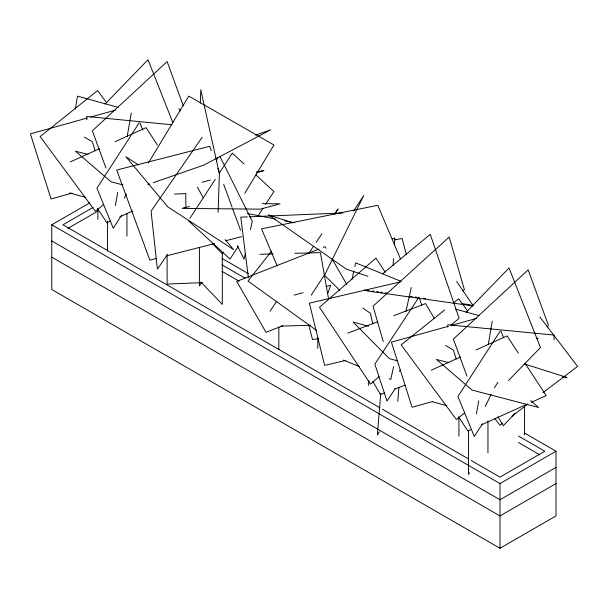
<?xml version="1.0" encoding="UTF-8"?>
<svg xmlns="http://www.w3.org/2000/svg" width="608" height="608" viewBox="0 0 608 608"><rect width="100%" height="100%" fill="white"/><g stroke="black" fill="none" stroke-linecap="round" stroke-linejoin="round"><path stroke-width="0.91" d="M200.328 102.972L200.762 89.802L219.382 173.804L218.097 212.39M393.102 265.445L393.528 258.818M394.364 245.564L394.843 237.986L392.152 238.891M368.539 385.411L368.927 380.684M380.722 393.558L377.363 435.047L379.308 431.802M397.792 401.318L398.939 387.129M75.293 109.242L77.528 96.14L118.051 107.335M115.436 205.618L117.671 192.508M127.247 136.344L131.237 112.944M476.459 413.881L478.694 400.778M488.27 344.614L492.252 321.214M216.433 161.325L217.238 157.632M245.26 253.68L244.051 259.228L237.333 245.731M250.466 229.642L252.274 221.32L219.921 156.378M351.979 279.376L353.818 271.107M354.844 266.517L355.665 262.846L401.174 281.428M393.634 366.548L390.769 379.407L389.021 378.685M405.931 311.44L411.259 287.554M327.856 293.261L330.684 285.304L326.108 286.535M124.222 198.223L126.304 193.975M485.245 406.494L491.074 394.584M200.883 282.036L222.323 304.395L222.323 253.863L223.204 252.191M148.367 163.005L188.769 96.132L273.98 144.978L244.773 193.321M399.357 371.442L400.33 369.877M494.403 387.79L497.861 382.31M469.558 472.857L468.563 474.438L468.563 430.456M139.11 122.945L96.93 188.184L113.255 228.22L121.486 215.49M500.133 331.216L457.946 396.454L474.278 436.491L482.509 423.761M189.924 218.325L215.232 179.375M219.366 173.014L232.279 153.14L244.074 164.016M238.283 246.369L230.014 259.092L188.374 220.704M257.906 216.167L263.074 208.217M265.65 204.242L273.919 191.528L255.877 174.891M334.567 214.381L338.109 208.939L334.97 213.628M353.56 211.052L363.744 195.51L325.455 273.402L311.197 295.169M395.322 388.444L387 401.082L374.855 364.124L419.056 297L421.724 305.117M201.506 282.69L199.416 285.851L199.416 247.281M270.058 311.205L276.86 301.044M308.788 253.354L313.5 246.324M316.122 242.41L321.875 233.814M202.145 137.271L151.073 211.151L157.388 269.146L167.603 254.372M271.594 251.036L247.988 281.063L316.426 330.342M515.067 413.44L503.31 425.706L497.96 416.754M104.986 104.15L148.002 59.721L172.87 122.656M466.009 312.421L509.025 267.991L540.451 347.533L508.516 380.517M547.124 326.861L548.515 325.584L528.154 269.846L453.386 339.082L466.959 376.238M462.962 290.837L464.352 289.568L449.175 237.067L373.031 306.204L383.238 341.506M379.088 376.671L370.515 384.142L319.489 307.276L375.919 258.104L385.29 272.224M382.584 273.836L430.259 234.399L459.139 318.349L450.467 325.523M103.459 204.729L95.35 211.219L40.136 136.572L97.614 90.539L106.628 102.722M444.63 310.019L401.151 344.842L456.372 419.49L464.474 412.992M453.477 302.936L458.637 298.802L467.651 310.992M502.162 423.548L499.905 425.258L494.752 418.509M511.974 416.123L527.812 404.122M542.898 392.7L577.6 366.419L539.858 316.943M524.757 433.192L556.008 451.235L556.008 515.926L499.981 548.279L51.756 289.492L51.756 224.8L89.923 202.768M93.115 207.389L62.958 224.8L380.046 407.869M67.853 228.448L98.002 211.037M51.756 224.8L499.981 483.58L556.008 451.235M556.008 467.408L499.981 499.753L51.756 240.973M556.008 483.58L499.981 515.926L51.756 257.146M70.292 161.903L99.56 148.671M115.056 141.672L146.049 127.665L157.373 144.932M110.284 221.145L106.841 222.703L97.569 208.582M119.753 216.866L132.666 211.029M431.315 370.173L460.583 356.942M476.079 349.942L507.064 335.935L518.396 353.195M471.299 429.415L467.856 430.973L458.592 416.845M481.635 424.749L527.258 404.13M531.559 402.184L546.197 395.572L525.084 363.402M318.888 249.105L236.74 281.382L266.023 332.325L282.804 325.736M323.304 247.372L325.067 246.681L326.01 248.322M347.761 333.123L377.834 321.708M393.756 315.674L425.592 303.59L434.196 318.273M384.887 392.814L380.464 394.493L372.826 381.436M394.615 389.12L405.232 385.1M255.459 135.128L270.628 129.846L204.037 165.004L153.186 182.719M147.828 184.581L149.614 183.958M202.084 182.263L210.284 180.036M256.682 172.733L263.948 170.567L256.546 171.874M87.066 118.074L30.4 133.882L51.057 198.976L72.078 193.116M90.721 117.055L115.406 110.17M448.088 326.344L391.423 342.152L412.08 407.246L432.189 401.637M450.832 325.576L476.421 318.44M189.468 206.469L182.248 208.4L260.178 209.152L280.045 203.832L262.208 203.657M294.074 295.146L303.225 292.684M156.218 258.491L149.842 260.118L116.706 170.05L209.699 146.3L211.318 150.716M166.25 255.93L214.563 243.588M225.507 240.791L241.916 236.603M400.642 281.816L309.396 303.156L324.596 365.385L345.792 360.43M394.706 239.871L402.139 238.473L406.418 254.904M318.106 338.557L312.535 339.606L308.727 324.999M174.496 194.051L185.812 193.595L185.843 207.564L184.004 207.632M247.41 216.881L240.798 217.155L248.391 277.841M249.295 216.805L342.821 212.967M202.517 282.644L167.116 284.073L167.116 254.912M259.882 254.304L273.121 253.939M294.865 253.331L320.401 252.616L328.487 298.452M281.094 326.101L310.407 325.28M172.224 124.784L86.701 116.485L86.868 119.723M536.317 338.177L538.194 338.36M562.506 376.876L567.006 377.462L524.719 364.048M367.346 290.274L369.223 290.54M372.035 290.936L373.912 291.202M376.724 291.597L378.602 291.863M380.479 292.121L382.348 292.387M385.168 292.782L387.038 293.048M410.484 296.354L412.361 296.62M415.173 297.016L417.05 297.282M423.609 298.209L425.486 298.475M462.057 303.635L469.558 304.692L472.849 305.9L367.832 291.08L364.534 289.879M247.35 213.537L275.257 218.971M284.559 220.78L294.789 222.771M88.145 154.508L75.4 151.172L111.044 181.807L122.869 184.9M449.168 362.778L436.422 359.442L472.059 390.078L538.506 407.466L530.662 400.725M368.524 326.268L353.073 322.035L389.348 358.621L397.533 360.863M69.517 192.926L85.72 197.402M455.658 309.138L479.066 315.605M432.334 401.69L446.743 405.673M292.668 222.862L268.417 214.814L346.4 269.162L367.962 276.313M343.512 360.103L359.267 366.533M445.413 345.42L453.424 350.048L456.175 358.994M84.39 137.157L92.408 141.786L95.152 150.723M222.102 258.453L248.421 273.646M221.966 264.845L244.971 278.122M518.518 436.058L544.806 451.235L499.981 477.113L471.23 460.514M221.966 271.312L239.218 281.276M518.518 442.525L539.874 454.852M382.516 409.29L468.768 459.086M138.594 164.988L125.909 156.742L167.823 206.88L233.624 249.675L225.12 239.506M362.854 308.074L370.34 313.166L372.826 323.958M324.345 275.036L339.773 290.358M212.549 243.664L222.323 253.863M178.836 108.672L180.553 110.922M203.247 197.828L197.395 187.12M456.638 281.436L473.214 305.748M332.15 259L346.796 284.476M400.452 258.886L377.796 205.299L261.524 228.844L277.233 266.008M501 331.284L503.485 337.379M139.984 123.021L142.819 129.983M217.816 168.378L219.442 172.794M223.66 184.27L232.112 207.229M232.758 208.992L240.555 230.189M183.289 105.815L167.132 61.583L92.363 130.811L105.936 167.968M554.177 339.91L553.926 335.061L447.724 324.756L447.853 327.18M524.544 405.954L524.544 434.956M499.981 483.58L499.981 548.279M487.958 420.903L487.958 452.884M458.903 417.293L458.903 436.111M317.786 338.033L317.786 348.384M278.829 327.051L278.829 349.509M126.943 213.575L126.943 236.155M107.54 221.251L107.54 251.195M97.88 209.03L97.88 219.374"/></g></svg>
